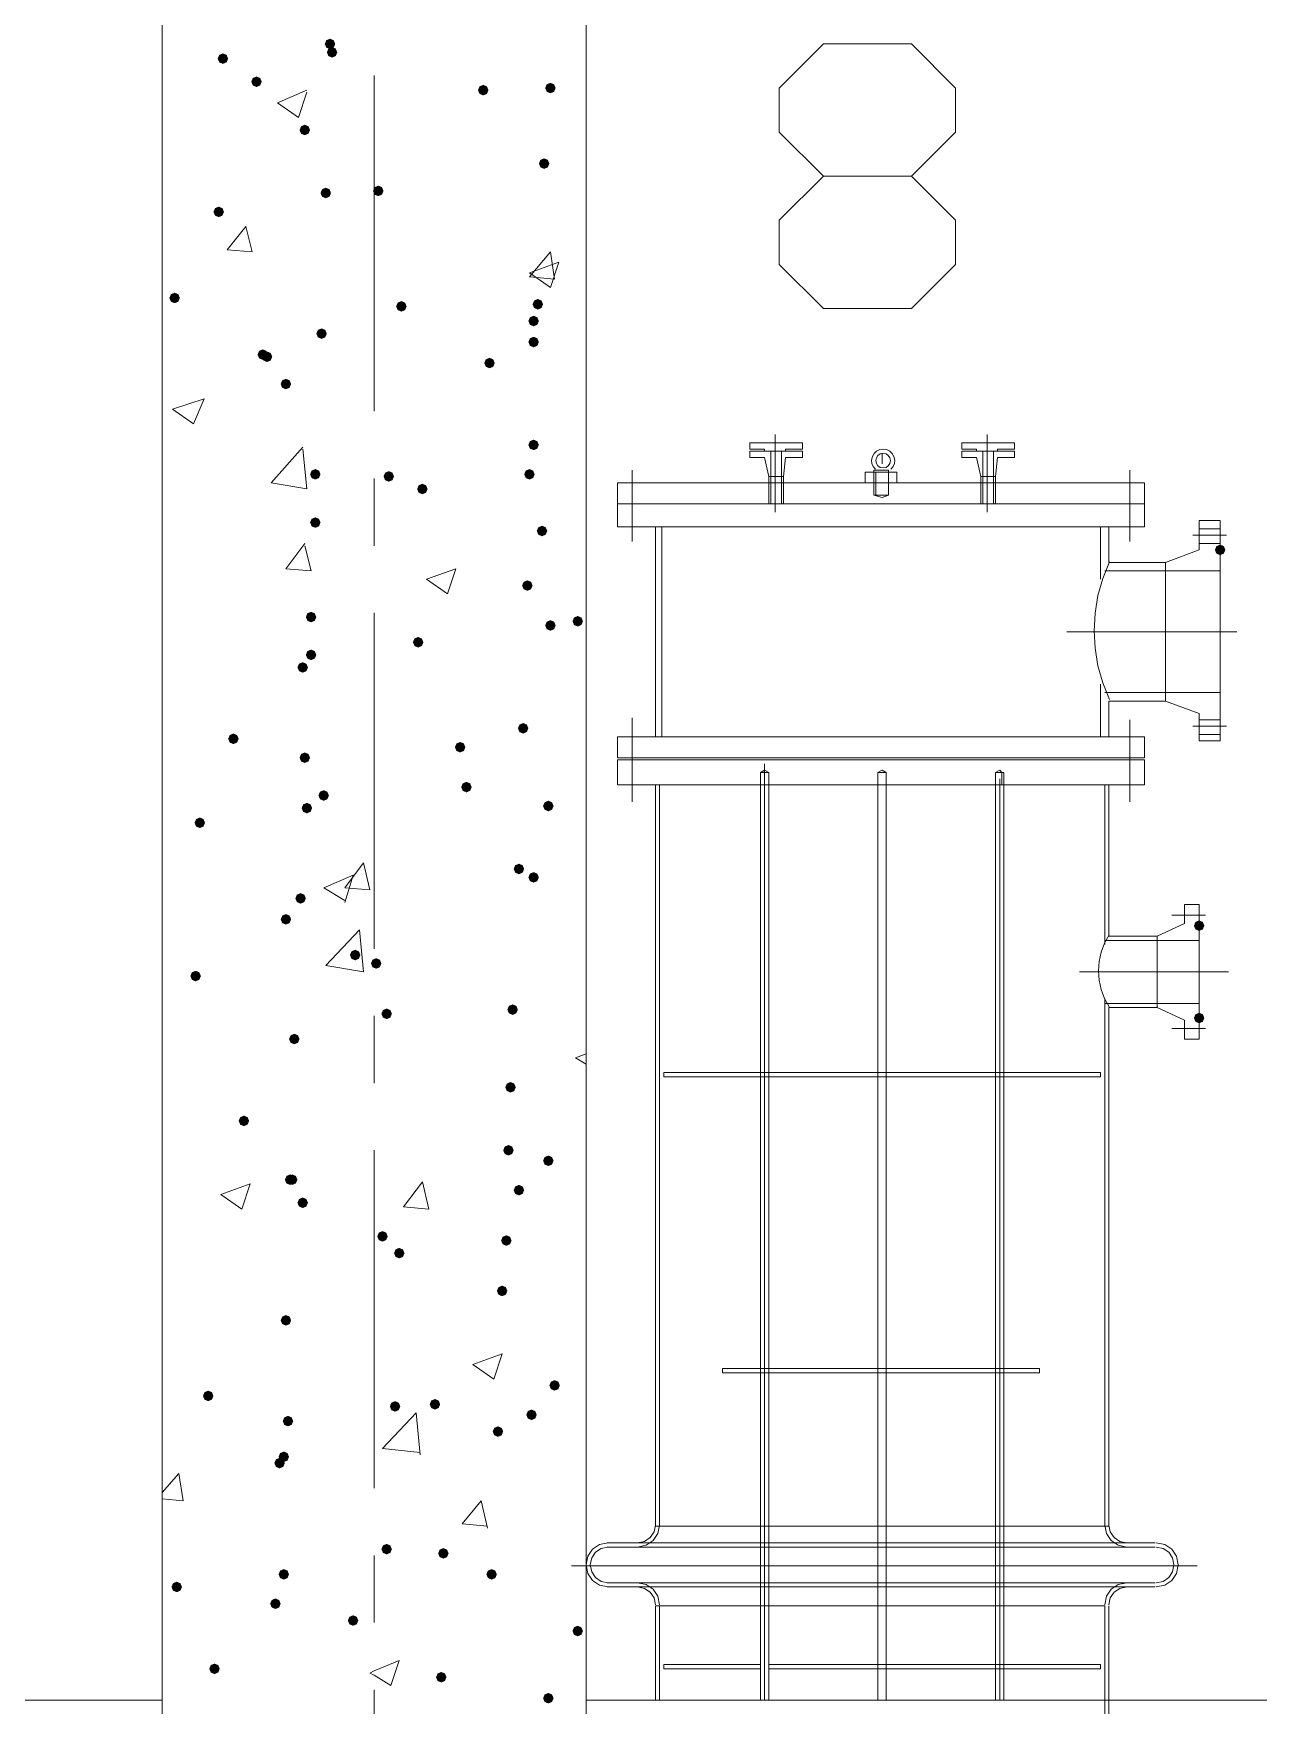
# Model space of a CAD drawing. Header units: millimetres. Extents: x 29 to 95071, y 20 to 67221.
# Drawn here: x 21604 to 24496, y 32641 to 36589 of the extents above; entities that cross this region are included whole.
import ezdxf

# ---------------------------------------------------------------- set-up
doc = ezdxf.new("R2010")
doc.units = ezdxf.units.MM

msp = doc.modelspace()

# ---------------------------------------------------------------- hatches: boundary and pattern name
h = msp.add_hatch(color=7)
h.dxf.hatch_style = 2
h.paths.add_polyline_path([(22303.8, 36552), (22295, 36555.6), (22291.4, 36564.3), (22295, 36573.1), (22303.8, 36576.7), (22312.6, 36573.1), (22316.2, 36564.3), (22312.6, 36555.6)])
h = msp.add_hatch(color=7)
h.dxf.hatch_style = 2
h.paths.add_polyline_path([(22051, 36517.3), (22042.3, 36520.9), (22038.6, 36529.6), (22042.3, 36538.4), (22051, 36542), (22059.8, 36538.4), (22063.4, 36529.6), (22059.8, 36520.9)])
h = msp.add_hatch(color=7)
h.dxf.hatch_style = 2
h.paths.add_polyline_path([(22308.8, 36532.1), (22300, 36535.8), (22296.4, 36544.5), (22300, 36553.3), (22308.8, 36556.9), (22317.5, 36553.3), (22321.1, 36544.5), (22317.5, 36535.8)])
h = msp.add_hatch(color=7)
h.dxf.hatch_style = 2
h.paths.add_polyline_path([(22130.3, 36462.7), (22121.6, 36466.4), (22117.9, 36475.1), (22121.6, 36483.9), (22130.3, 36487.5), (22139.1, 36483.9), (22142.7, 36475.1), (22139.1, 36466.4)])
h = msp.add_hatch(color=7)
h.dxf.hatch_style = 2
h.paths.add_polyline_path([(22665.6, 36442.9), (22656.9, 36446.5), (22653.2, 36455.3), (22656.9, 36464.1), (22665.6, 36467.7), (22674.4, 36464.1), (22678, 36455.3), (22674.4, 36446.5)])
h = msp.add_hatch(color=7)
h.dxf.hatch_style = 2
h.paths.add_polyline_path([(22824.2, 36447.9), (22815.5, 36451.5), (22811.8, 36460.3), (22815.5, 36469), (22824.2, 36472.6), (22833, 36469), (22836.6, 36460.3), (22833, 36451.5)])
h = msp.add_hatch(color=7)
h.dxf.hatch_style = 2
h.paths.add_polyline_path([(22244.3, 36348.7), (22235.6, 36352.4), (22231.9, 36361.1), (22235.6, 36369.9), (22244.3, 36373.5), (22253.1, 36369.9), (22256.7, 36361.1), (22253.1, 36352.4)])
h = msp.add_hatch(color=7)
h.dxf.hatch_style = 2
h.paths.add_polyline_path([(22809.4, 36269.4), (22800.6, 36273.1), (22797, 36281.8), (22800.6, 36290.6), (22809.4, 36294.2), (22818.1, 36290.6), (22821.8, 36281.8), (22818.1, 36273.1)])
h = msp.add_hatch(color=7)
h.dxf.hatch_style = 2
h.paths.add_polyline_path([(22293.9, 36200), (22285.1, 36203.7), (22281.5, 36212.4), (22285.1, 36221.2), (22293.9, 36224.8), (22302.6, 36221.2), (22306.3, 36212.4), (22302.6, 36203.7)])
h = msp.add_hatch(color=7)
h.dxf.hatch_style = 2
h.paths.add_polyline_path([(22417.8, 36205), (22409, 36208.6), (22405.4, 36217.4), (22409, 36226.1), (22417.8, 36229.8), (22426.6, 36226.1), (22430.2, 36217.4), (22426.6, 36208.6)])
h = msp.add_hatch(color=7)
h.dxf.hatch_style = 2
h.paths.add_polyline_path([(22041.1, 36155.4), (22032.4, 36159.1), (22028.7, 36167.8), (22032.4, 36176.6), (22041.1, 36180.2), (22049.9, 36176.6), (22053.5, 36167.8), (22049.9, 36159.1)])
h = msp.add_hatch(color=7)
h.dxf.hatch_style = 2
h.paths.add_polyline_path([(21937, 35952.2), (21928.3, 35955.9), (21924.6, 35964.6), (21928.3, 35973.4), (21937, 35977), (21945.8, 35973.4), (21949.4, 35964.6), (21945.8, 35955.9)])
h = msp.add_hatch(color=7)
h.dxf.hatch_style = 2
h.paths.add_polyline_path([(22472.3, 35932.4), (22463.6, 35936), (22459.9, 35944.8), (22463.6, 35953.5), (22472.3, 35957.2), (22481.1, 35953.5), (22484.7, 35944.8), (22481.1, 35936)])
h = msp.add_hatch(color=7)
h.dxf.hatch_style = 2
h.paths.add_polyline_path([(22794.5, 35937.3), (22785.7, 35941), (22782.1, 35949.7), (22785.7, 35958.5), (22794.5, 35962.1), (22803.2, 35958.5), (22806.9, 35949.7), (22803.2, 35941)])
h = msp.add_hatch(color=7)
h.dxf.hatch_style = 2
h.paths.add_polyline_path([(22284, 35868), (22275.2, 35871.6), (22271.6, 35880.3), (22275.2, 35889.1), (22284, 35892.7), (22292.7, 35889.1), (22296.4, 35880.3), (22292.7, 35871.6)])
h = msp.add_hatch(color=7)
h.dxf.hatch_style = 2
h.paths.add_polyline_path([(22784.6, 35897.7), (22775.8, 35901.3), (22772.2, 35910.1), (22775.8, 35918.8), (22784.6, 35922.5), (22793.3, 35918.8), (22797, 35910.1), (22793.3, 35901.3)])
h = msp.add_hatch(color=7)
h.dxf.hatch_style = 2
h.paths.add_polyline_path([(22784.6, 35848.1), (22775.8, 35851.8), (22772.2, 35860.5), (22775.8, 35869.3), (22784.6, 35872.9), (22793.3, 35869.3), (22797, 35860.5), (22793.3, 35851.8)])
h = msp.add_hatch(color=7)
h.dxf.hatch_style = 2
h.paths.add_polyline_path([(22145.2, 35818.4), (22136.4, 35822), (22132.8, 35830.8), (22136.4, 35839.5), (22145.2, 35843.2), (22153.9, 35839.5), (22157.6, 35830.8), (22153.9, 35822)])
h = msp.add_hatch(color=7)
h.dxf.hatch_style = 2
h.paths.add_polyline_path([(22155.1, 35813.4), (22146.4, 35817.1), (22142.7, 35825.8), (22146.4, 35834.6), (22155.1, 35838.2), (22163.9, 35834.6), (22167.5, 35825.8), (22163.9, 35817.1)])
h = msp.add_hatch(color=7)
h.dxf.hatch_style = 2
h.paths.add_polyline_path([(22680.5, 35798.6), (22671.7, 35802.2), (22668.1, 35811), (22671.7, 35819.7), (22680.5, 35823.3), (22689.2, 35819.7), (22692.9, 35811), (22689.2, 35802.2)])
h = msp.add_hatch(color=7)
h.dxf.hatch_style = 2
h.paths.add_polyline_path([(22199.7, 35749), (22191, 35752.6), (22187.3, 35761.4), (22191, 35770.1), (22199.7, 35773.8), (22208.5, 35770.1), (22212.1, 35761.4), (22208.5, 35752.6)])
h = msp.add_hatch(color=7)
h.dxf.hatch_style = 2
h.paths.add_polyline_path([(22784.6, 35605.3), (22775.8, 35608.9), (22772.2, 35617.6), (22775.8, 35626.4), (22784.6, 35630), (22793.3, 35626.4), (22797, 35617.6), (22793.3, 35608.9)])
h = msp.add_hatch(color=7)
h.dxf.hatch_style = 2
h.paths.add_polyline_path([(22269.1, 35535.9), (22260.4, 35539.5), (22256.7, 35548.3), (22260.4, 35557), (22269.1, 35560.6), (22277.9, 35557), (22281.5, 35548.3), (22277.9, 35539.5)])
h = msp.add_hatch(color=7)
h.dxf.hatch_style = 2
h.paths.add_polyline_path([(22442.6, 35530.9), (22433.8, 35534.5), (22430.2, 35543.3), (22433.8, 35552), (22442.6, 35555.7), (22451.3, 35552), (22455, 35543.3), (22451.3, 35534.5)])
h = msp.add_hatch(color=7)
h.dxf.hatch_style = 2
h.paths.add_polyline_path([(22774.7, 35535.9), (22765.9, 35539.5), (22762.3, 35548.3), (22765.9, 35557), (22774.7, 35560.6), (22783.4, 35557), (22787.1, 35548.3), (22783.4, 35539.5)])
h = msp.add_hatch(color=7)
h.dxf.hatch_style = 2
h.paths.add_polyline_path([(22521.9, 35501.2), (22513.1, 35504.8), (22509.5, 35513.6), (22513.1, 35522.3), (22521.9, 35525.9), (22530.6, 35522.3), (22534.3, 35513.6), (22530.6, 35504.8)])
h = msp.add_hatch(color=7)
h.dxf.hatch_style = 2
h.paths.add_polyline_path([(22269.1, 35421.9), (22260.4, 35425.5), (22256.7, 35434.3), (22260.4, 35443), (22269.1, 35446.6), (22277.9, 35443), (22281.5, 35434.3), (22277.9, 35425.5)])
h = msp.add_hatch(color=7)
h.dxf.hatch_style = 2
h.paths.add_polyline_path([(22804.4, 35402), (22795.7, 35405.7), (22792, 35414.4), (22795.7, 35423.2), (22804.4, 35426.8), (22813.2, 35423.2), (22816.8, 35414.4), (22813.2, 35405.7)])
h = msp.add_hatch(color=7)
h.dxf.hatch_style = 2
h.paths.add_polyline_path([(24405.4, 35357.4), (24396.6, 35361.1), (24393, 35369.8), (24396.6, 35378.6), (24405.4, 35382.2), (24414.1, 35378.6), (24417.8, 35369.8), (24414.1, 35361.1)])
h = msp.add_hatch(color=7)
h.dxf.hatch_style = 2
h.paths.add_polyline_path([(24405.4, 35357.4), (24396.6, 35361.1), (24393, 35369.8), (24396.6, 35378.6), (24405.4, 35382.2), (24414.1, 35378.6), (24417.8, 35369.8), (24414.1, 35361.1)])
h = msp.add_hatch(color=7)
h.dxf.hatch_style = 2
h.paths.add_polyline_path([(22769.7, 35273.2), (22761, 35276.8), (22757.3, 35285.6), (22761, 35294.3), (22769.7, 35297.9), (22778.5, 35294.3), (22782.1, 35285.6), (22778.5, 35276.8)])
h = msp.add_hatch(color=7)
h.dxf.hatch_style = 2
h.paths.add_polyline_path([(22259.2, 35198.8), (22250.4, 35202.5), (22246.8, 35211.2), (22250.4, 35220), (22259.2, 35223.6), (22267.9, 35220), (22271.6, 35211.2), (22267.9, 35202.5)])
h = msp.add_hatch(color=7)
h.dxf.hatch_style = 2
h.paths.add_polyline_path([(22824.2, 35179), (22815.5, 35182.6), (22811.8, 35191.4), (22815.5, 35200.1), (22824.2, 35203.8), (22833, 35200.1), (22836.6, 35191.4), (22833, 35182.6)])
h = msp.add_hatch(color=7)
h.dxf.hatch_style = 2
h.paths.add_polyline_path([(22888.7, 35188.9), (22879.9, 35192.5), (22876.3, 35201.3), (22879.9, 35210), (22888.7, 35213.7), (22897.4, 35210), (22901.1, 35201.3), (22897.4, 35192.5)])
h = msp.add_hatch(color=7)
h.dxf.hatch_style = 2
h.paths.add_polyline_path([(22512, 35139.3), (22503.2, 35143), (22499.6, 35151.7), (22503.2, 35160.5), (22512, 35164.1), (22520.7, 35160.5), (22524.4, 35151.7), (22520.7, 35143)])
h = msp.add_hatch(color=7)
h.dxf.hatch_style = 2
h.paths.add_polyline_path([(22239.4, 35079.9), (22230.6, 35083.5), (22227, 35092.3), (22230.6, 35101), (22239.4, 35104.6), (22248.1, 35101), (22251.8, 35092.3), (22248.1, 35083.5)])
h = msp.add_hatch(color=7)
h.dxf.hatch_style = 2
h.paths.add_polyline_path([(22259.2, 35109.6), (22250.4, 35113.2), (22246.8, 35122), (22250.4, 35130.7), (22259.2, 35134.4), (22267.9, 35130.7), (22271.6, 35122), (22267.9, 35113.2)])
h = msp.add_hatch(color=7)
h.dxf.hatch_style = 2
h.paths.add_polyline_path([(22759.8, 34936.1), (22751.1, 34939.8), (22747.4, 34948.5), (22751.1, 34957.3), (22759.8, 34960.9), (22768.6, 34957.3), (22772.2, 34948.5), (22768.6, 34939.8)])
h = msp.add_hatch(color=7)
h.dxf.hatch_style = 2
h.paths.add_polyline_path([(22075.8, 34911.3), (22067, 34915), (22063.4, 34923.7), (22067, 34932.5), (22075.8, 34936.1), (22084.6, 34932.5), (22088.2, 34923.7), (22084.6, 34915)])
h = msp.add_hatch(color=7)
h.dxf.hatch_style = 2
h.paths.add_polyline_path([(22611.1, 34891.5), (22602.4, 34895.2), (22598.7, 34903.9), (22602.4, 34912.7), (22611.1, 34916.3), (22619.9, 34912.7), (22623.5, 34903.9), (22619.9, 34895.2)])
h = msp.add_hatch(color=7)
h.dxf.hatch_style = 2
h.paths.add_polyline_path([(22244.3, 34866.7), (22235.6, 34870.4), (22231.9, 34879.1), (22235.6, 34887.9), (22244.3, 34891.5), (22253.1, 34887.9), (22256.7, 34879.1), (22253.1, 34870.4)])
h = msp.add_hatch(color=7)
h.dxf.hatch_style = 2
h.paths.add_polyline_path([(22626, 34797.3), (22617.2, 34801), (22613.6, 34809.7), (22617.2, 34818.5), (22626, 34822.1), (22634.7, 34818.5), (22638.4, 34809.7), (22634.7, 34801)])
h = msp.add_hatch(color=7)
h.dxf.hatch_style = 2
h.paths.add_polyline_path([(22288.9, 34777.5), (22280.2, 34781.2), (22276.5, 34789.9), (22280.2, 34798.7), (22288.9, 34802.3), (22297.7, 34798.7), (22301.3, 34789.9), (22297.7, 34781.2)])
h = msp.add_hatch(color=7)
h.dxf.hatch_style = 2
h.paths.add_polyline_path([(22249.3, 34747.8), (22240.5, 34751.4), (22236.9, 34760.2), (22240.5, 34768.9), (22249.3, 34772.6), (22258, 34768.9), (22261.7, 34760.2), (22258, 34751.4)])
h = msp.add_hatch(color=7)
h.dxf.hatch_style = 2
h.paths.add_polyline_path([(22819.3, 34752.7), (22810.5, 34756.4), (22806.9, 34765.1), (22810.5, 34773.9), (22819.3, 34777.5), (22828, 34773.9), (22831.7, 34765.1), (22828, 34756.4)])
h = msp.add_hatch(color=7)
h.dxf.hatch_style = 2
h.paths.add_polyline_path([(21996.5, 34713.1), (21987.7, 34716.7), (21984.1, 34725.5), (21987.7, 34734.2), (21996.5, 34737.9), (22005.2, 34734.2), (22008.9, 34725.5), (22005.2, 34716.7)])
h = msp.add_hatch(color=7)
h.dxf.hatch_style = 2
h.paths.add_polyline_path([(22749.9, 34604), (22741.1, 34607.7), (22737.5, 34616.4), (22741.1, 34625.2), (22749.9, 34628.8), (22758.6, 34625.2), (22762.3, 34616.4), (22758.6, 34607.7)])
h = msp.add_hatch(color=7)
h.dxf.hatch_style = 2
h.paths.add_polyline_path([(22784.6, 34584.2), (22775.8, 34587.8), (22772.2, 34596.6), (22775.8, 34605.3), (22784.6, 34609), (22793.3, 34605.3), (22797, 34596.6), (22793.3, 34587.8)])
h = msp.add_hatch(color=7)
h.dxf.hatch_style = 2
h.paths.add_polyline_path([(22234.4, 34534.6), (22225.7, 34538.3), (22222, 34547), (22225.7, 34555.8), (22234.4, 34559.4), (22243.2, 34555.8), (22246.8, 34547), (22243.2, 34538.3)])
h = msp.add_hatch(color=7)
h.dxf.hatch_style = 2
h.paths.add_polyline_path([(22199.7, 34485.1), (22191, 34488.7), (22187.3, 34497.5), (22191, 34506.2), (22199.7, 34509.9), (22208.5, 34506.2), (22212.1, 34497.5), (22208.5, 34488.7)])
h = msp.add_hatch(color=7)
h.dxf.hatch_style = 2
h.paths.add_polyline_path([(24355.8, 34470.2), (24347.1, 34473.8), (24343.4, 34482.6), (24347.1, 34491.3), (24355.8, 34495), (24364.6, 34491.3), (24368.2, 34482.6), (24364.6, 34473.8)])
h = msp.add_hatch(color=7)
h.dxf.hatch_style = 2
h.paths.add_polyline_path([(24355.8, 34470.2), (24347.1, 34473.8), (24343.4, 34482.6), (24347.1, 34491.3), (24355.8, 34495), (24364.6, 34491.3), (24368.2, 34482.6), (24364.6, 34473.8)])
h = msp.add_hatch(color=7)
h.dxf.hatch_style = 2
h.paths.add_polyline_path([(22363.3, 34400.8), (22354.5, 34404.5), (22350.9, 34413.2), (22354.5, 34422), (22363.3, 34425.6), (22372, 34422), (22375.7, 34413.2), (22372, 34404.5)])
h = msp.add_hatch(color=7)
h.dxf.hatch_style = 2
h.paths.add_polyline_path([(22412.8, 34381), (22404.1, 34384.6), (22400.5, 34393.4), (22404.1, 34402.1), (22412.8, 34405.8), (22421.6, 34402.1), (22425.2, 34393.4), (22421.6, 34384.6)])
h = msp.add_hatch(color=7)
h.dxf.hatch_style = 2
h.paths.add_polyline_path([(21986.6, 34351.2), (21977.8, 34354.9), (21974.2, 34363.6), (21977.8, 34372.4), (21986.6, 34376), (21995.3, 34372.4), (21999, 34363.6), (21995.3, 34354.9)])
h = msp.add_hatch(color=7)
h.dxf.hatch_style = 2
h.paths.add_polyline_path([(22437.6, 34262), (22428.9, 34265.7), (22425.2, 34274.4), (22428.9, 34283.2), (22437.6, 34286.8), (22446.4, 34283.2), (22450, 34274.4), (22446.4, 34265.7)])
h = msp.add_hatch(color=7)
h.dxf.hatch_style = 2
h.paths.add_polyline_path([(22735, 34271.9), (22726.3, 34275.6), (22722.6, 34284.3), (22726.3, 34293.1), (22735, 34296.7), (22743.8, 34293.1), (22747.4, 34284.3), (22743.8, 34275.6)])
h = msp.add_hatch(color=7)
h.dxf.hatch_style = 2
h.paths.add_polyline_path([(24355.8, 34252.1), (24347.1, 34255.8), (24343.4, 34264.5), (24347.1, 34273.3), (24355.8, 34276.9), (24364.6, 34273.3), (24368.2, 34264.5), (24364.6, 34255.8)])
h = msp.add_hatch(color=7)
h.dxf.hatch_style = 2
h.paths.add_polyline_path([(24355.8, 34252.1), (24347.1, 34255.8), (24343.4, 34264.5), (24347.1, 34273.3), (24355.8, 34276.9), (24364.6, 34273.3), (24368.2, 34264.5), (24364.6, 34255.8)])
h = msp.add_hatch(color=7)
h.dxf.hatch_style = 2
h.paths.add_polyline_path([(22219.5, 34202.6), (22210.8, 34206.2), (22207.1, 34214.9), (22210.8, 34223.7), (22219.5, 34227.3), (22228.3, 34223.7), (22231.9, 34214.9), (22228.3, 34206.2)])
h = msp.add_hatch(color=7)
h.dxf.hatch_style = 2
h.paths.add_polyline_path([(22730.1, 34088.6), (22721.3, 34092.2), (22717.7, 34100.9), (22721.3, 34109.7), (22730.1, 34113.3), (22738.8, 34109.7), (22742.5, 34100.9), (22738.8, 34092.2)])
h = msp.add_hatch(color=7)
h.dxf.hatch_style = 2
h.paths.add_polyline_path([(22100.6, 34009.2), (22091.8, 34012.9), (22088.2, 34021.6), (22091.8, 34030.4), (22100.6, 34034), (22109.3, 34030.4), (22113, 34021.6), (22109.3, 34012.9)])
h = msp.add_hatch(color=7)
h.dxf.hatch_style = 2
h.paths.add_polyline_path([(22725.1, 33939.9), (22716.4, 33943.5), (22712.7, 33952.2), (22716.4, 33961), (22725.1, 33964.6), (22733.9, 33961), (22737.5, 33952.2), (22733.9, 33943.5)])
h = msp.add_hatch(color=7)
h.dxf.hatch_style = 2
h.paths.add_polyline_path([(22819.3, 33915.1), (22810.5, 33918.7), (22806.9, 33927.5), (22810.5, 33936.2), (22819.3, 33939.9), (22828, 33936.2), (22831.7, 33927.5), (22828, 33918.7)])
h = msp.add_hatch(color=7)
h.dxf.hatch_style = 2
h.paths.add_polyline_path([(22209.6, 33870.5), (22200.9, 33874.1), (22197.2, 33882.9), (22200.9, 33891.6), (22209.6, 33895.2), (22218.4, 33891.6), (22222, 33882.9), (22218.4, 33874.1)])
h = msp.add_hatch(color=7)
h.dxf.hatch_style = 2
h.paths.add_polyline_path([(22214.6, 33870.5), (22205.8, 33874.1), (22202.2, 33882.9), (22205.8, 33891.6), (22214.6, 33895.2), (22223.3, 33891.6), (22227, 33882.9), (22223.3, 33874.1)])
h = msp.add_hatch(color=7)
h.dxf.hatch_style = 2
h.paths.add_polyline_path([(22239.4, 33815.9), (22230.6, 33819.6), (22227, 33828.3), (22230.6, 33837.1), (22239.4, 33840.7), (22248.1, 33837.1), (22251.8, 33828.3), (22248.1, 33819.6)])
h = msp.add_hatch(color=7)
h.dxf.hatch_style = 2
h.paths.add_polyline_path([(22749.9, 33845.7), (22741.1, 33849.3), (22737.5, 33858.1), (22741.1, 33866.8), (22749.9, 33870.5), (22758.6, 33866.8), (22762.3, 33858.1), (22758.6, 33849.3)])
h = msp.add_hatch(color=7)
h.dxf.hatch_style = 2
h.paths.add_polyline_path([(22427.7, 33736.6), (22419, 33740.3), (22415.3, 33749), (22419, 33757.8), (22427.7, 33761.4), (22436.5, 33757.8), (22440.1, 33749), (22436.5, 33740.3)])
h = msp.add_hatch(color=7)
h.dxf.hatch_style = 2
h.paths.add_polyline_path([(22467.4, 33697), (22458.6, 33700.6), (22455, 33709.4), (22458.6, 33718.1), (22467.4, 33721.8), (22476.1, 33718.1), (22479.8, 33709.4), (22476.1, 33700.6)])
h = msp.add_hatch(color=7)
h.dxf.hatch_style = 2
h.paths.add_polyline_path([(22720.1, 33726.7), (22711.4, 33730.4), (22707.8, 33739.1), (22711.4, 33747.9), (22720.1, 33751.5), (22728.9, 33747.9), (22732.5, 33739.1), (22728.9, 33730.4)])
h = msp.add_hatch(color=7)
h.dxf.hatch_style = 2
h.paths.add_polyline_path([(22710.2, 33607.8), (22701.5, 33611.4), (22697.8, 33620.2), (22701.5, 33628.9), (22710.2, 33632.6), (22719, 33628.9), (22722.6, 33620.2), (22719, 33611.4)])
h = msp.add_hatch(color=7)
h.dxf.hatch_style = 2
h.paths.add_polyline_path([(22199.7, 33538.4), (22191, 33542), (22187.3, 33550.8), (22191, 33559.5), (22199.7, 33563.2), (22208.5, 33559.5), (22212.1, 33550.8), (22208.5, 33542)])
h = msp.add_hatch(color=7)
h.dxf.hatch_style = 2
h.paths.add_polyline_path([(22834.2, 33384.7), (22825.4, 33388.4), (22821.8, 33397.1), (22825.4, 33405.9), (22834.2, 33409.5), (22842.9, 33405.9), (22846.5, 33397.1), (22842.9, 33388.4)])
h = msp.add_hatch(color=7)
h.dxf.hatch_style = 2
h.paths.add_polyline_path([(22016.3, 33359.9), (22007.6, 33363.6), (22003.9, 33372.3), (22007.6, 33381.1), (22016.3, 33384.7), (22025.1, 33381.1), (22028.7, 33372.3), (22025.1, 33363.6)])
h = msp.add_hatch(color=7)
h.dxf.hatch_style = 2
h.paths.add_polyline_path([(22457.5, 33335.2), (22448.7, 33338.8), (22445.1, 33347.5), (22448.7, 33356.3), (22457.5, 33359.9), (22466.2, 33356.3), (22469.8, 33347.5), (22466.2, 33338.8)])
h = msp.add_hatch(color=7)
h.dxf.hatch_style = 2
h.paths.add_polyline_path([(22551.6, 33340.1), (22542.9, 33343.8), (22539.2, 33352.5), (22542.9, 33361.3), (22551.6, 33364.9), (22560.4, 33361.3), (22564, 33352.5), (22560.4, 33343.8)])
h = msp.add_hatch(color=7)
h.dxf.hatch_style = 2
h.paths.add_polyline_path([(22204.7, 33300.5), (22195.9, 33304.1), (22192.3, 33312.9), (22195.9, 33321.6), (22204.7, 33325.2), (22213.4, 33321.6), (22217.1, 33312.9), (22213.4, 33304.1)])
h = msp.add_hatch(color=7)
h.dxf.hatch_style = 2
h.paths.add_polyline_path([(22779.6, 33315.3), (22770.9, 33319), (22767.2, 33327.7), (22770.9, 33336.5), (22779.6, 33340.1), (22788.4, 33336.5), (22792, 33327.7), (22788.4, 33319)])
h = msp.add_hatch(color=7)
h.dxf.hatch_style = 2
h.paths.add_polyline_path([(22700.3, 33275.7), (22691.6, 33279.3), (22687.9, 33288.1), (22691.6, 33296.8), (22700.3, 33300.5), (22709.1, 33296.8), (22712.7, 33288.1), (22709.1, 33279.3)])
h = msp.add_hatch(color=7)
h.dxf.hatch_style = 2
h.paths.add_polyline_path([(22184.8, 33201.3), (22176.1, 33205), (22172.5, 33213.7), (22176.1, 33222.5), (22184.8, 33226.1), (22193.6, 33222.5), (22197.2, 33213.7), (22193.6, 33205)])
h = msp.add_hatch(color=7)
h.dxf.hatch_style = 2
h.paths.add_polyline_path([(22194.8, 33216.2), (22186, 33219.8), (22182.4, 33228.6), (22186, 33237.3), (22194.8, 33241), (22203.5, 33237.3), (22207.1, 33228.6), (22203.5, 33219.8)])
h = msp.add_hatch(color=7)
h.dxf.hatch_style = 2
h.paths.add_polyline_path([(22437.6, 32998.1), (22428.9, 33001.8), (22425.2, 33010.5), (22428.9, 33019.3), (22437.6, 33022.9), (22446.4, 33019.3), (22450, 33010.5), (22446.4, 33001.8)])
h = msp.add_hatch(color=7)
h.dxf.hatch_style = 2
h.paths.add_polyline_path([(22571.5, 32988.2), (22562.7, 32991.8), (22559.1, 33000.6), (22562.7, 33009.3), (22571.5, 33013), (22580.2, 33009.3), (22583.8, 33000.6), (22580.2, 32991.8)])
h = msp.add_hatch(color=7)
h.dxf.hatch_style = 2
h.paths.add_polyline_path([(21942, 32908.9), (21933.2, 32912.5), (21929.6, 32921.3), (21933.2, 32930), (21942, 32933.7), (21950.7, 32930), (21954.4, 32921.3), (21950.7, 32912.5)])
h = msp.add_hatch(color=7)
h.dxf.hatch_style = 2
h.paths.add_polyline_path([(22194.8, 32938.6), (22186, 32942.3), (22182.4, 32951), (22186, 32959.8), (22194.8, 32963.4), (22203.5, 32959.8), (22207.1, 32951), (22203.5, 32942.3)])
h = msp.add_hatch(color=7)
h.dxf.hatch_style = 2
h.paths.add_polyline_path([(22685.5, 32938.6), (22676.7, 32942.3), (22673.1, 32951), (22676.7, 32959.8), (22685.5, 32963.4), (22694.2, 32959.8), (22697.8, 32951), (22694.2, 32942.3)])
h = msp.add_hatch(color=7)
h.dxf.hatch_style = 2
h.paths.add_polyline_path([(22174.9, 32869.2), (22166.2, 32872.9), (22162.5, 32881.6), (22166.2, 32890.4), (22174.9, 32894), (22183.7, 32890.4), (22187.3, 32881.6), (22183.7, 32872.9)])
h = msp.add_hatch(color=7)
h.dxf.hatch_style = 2
h.paths.add_polyline_path([(22358.3, 32829.6), (22349.6, 32833.2), (22345.9, 32842), (22349.6, 32850.7), (22358.3, 32854.4), (22367.1, 32850.7), (22370.7, 32842), (22367.1, 32833.2)])
h = msp.add_hatch(color=7)
h.dxf.hatch_style = 2
h.paths.add_polyline_path([(22888.7, 32804.8), (22879.9, 32808.4), (22876.3, 32817.2), (22879.9, 32826), (22888.7, 32829.6), (22897.4, 32826), (22901.1, 32817.2), (22897.4, 32808.4)])
h = msp.add_hatch(color=7)
h.dxf.hatch_style = 2
h.paths.add_polyline_path([(22031.2, 32715.6), (22022.4, 32719.2), (22018.8, 32728), (22022.4, 32736.7), (22031.2, 32740.4), (22039.9, 32736.7), (22043.6, 32728), (22039.9, 32719.2)])
h = msp.add_hatch(color=7)
h.dxf.hatch_style = 2
h.paths.add_polyline_path([(22566.5, 32695.8), (22557.7, 32699.4), (22554.1, 32708.2), (22557.7, 32716.9), (22566.5, 32720.5), (22575.2, 32716.9), (22578.9, 32708.2), (22575.2, 32699.4)])
h = msp.add_hatch(color=7)
h.dxf.hatch_style = 2
h.paths.add_polyline_path([(22819.3, 32646.2), (22810.5, 32649.8), (22806.9, 32658.6), (22810.5, 32667.3), (22819.3, 32671), (22828, 32667.3), (22831.7, 32658.6), (22828, 32649.8)])

# ---------------------------------------------------------------- linework, layer by layer
at = {"color": 7, "lineweight": 0}
for points in [[(21907.3, 32653.6), (21907.3, 42705.5)], [(22908.5, 32653.6), (22908.5, 42705.5)], [(23676.8, 36252.1), (23780.8, 36148), (23780.8, 36043.9), (23676.8, 35939.8), (23468.6, 35939.8), (23364.5, 36043.9), (23364.5, 36148), (23468.6, 36252.1), (23676.8, 36252.1), (23780.8, 36356.2), (23780.8, 36460.3), (23676.8, 36564.3), (23468.6, 36564.3), (23364.5, 36460.3), (23364.5, 36356.2), (23468.6, 36252.1)], [(22407.9, 35697), (22407.9, 36490)], [(22179.9, 36425.6), (22249.3, 36455.3)], [(22229.5, 36390.9), (22249.3, 36450.3)], [(22179.9, 36425.6), (22229.5, 36390.9)], [(22060.9, 36078.6), (22105.5, 36133.1)], [(22120.4, 36073.6), (22105.5, 36133.1)], [(22060.9, 36078.6), (22120.4, 36073.6)], [(22774.7, 36014.2), (22824.2, 36073.6)], [(22774.7, 36024.1), (22844.1, 36048.9)], [(22834.2, 36009.2), (22824.2, 36073.6)], [(22824.2, 35989.4), (22844.1, 36048.9)], [(22774.7, 36024.1), (22824.2, 35989.4)], [(22774.7, 36014.2), (22834.2, 36009.2)], [(21932.1, 35701.9), (22006.4, 35726.7)], [(21932.1, 35701.9), (21981.6, 35667.2)], [(21981.6, 35667.2), (22006.4, 35726.7)], [(22165, 35528.4), (22239.4, 35612.7)], [(23419, 35607.7), (23419, 35622.6), (23295.1, 35622.6), (23295.1, 35607.7)], [(23419, 35607.7), (23419, 35622.6), (23295.1, 35622.6), (23295.1, 35607.7)], [(23354.6, 35459), (23354.6, 35642.4)], [(23354.6, 35459), (23354.6, 35642.4)], [(23919.6, 35607.7), (23919.6, 35622.6), (23795.7, 35622.6), (23795.7, 35607.7)], [(23919.6, 35607.7), (23919.6, 35622.6), (23795.7, 35622.6), (23795.7, 35607.7)], [(23855.2, 35459), (23855.2, 35642.4)], [(23855.2, 35459), (23855.2, 35642.4)], [(22249.3, 35513.6), (22239.4, 35607.7)], [(23295.1, 35607.7), (23329.8, 35607.7)], [(23295.1, 35607.7), (23329.8, 35607.7)], [(23295.1, 35587.9), (23295.1, 35602.8)], [(23354.6, 35602.8), (23329.8, 35602.8), (23295.1, 35602.8)], [(23295.1, 35587.9), (23295.1, 35602.8)], [(23354.6, 35602.8), (23329.8, 35602.8), (23295.1, 35602.8)], [(23329.8, 35587.9), (23295.1, 35587.9)], [(23329.8, 35587.9), (23295.1, 35587.9)], [(23329.8, 35607.7), (23329.8, 35602.8), (23354.6, 35602.8)], [(23329.8, 35607.7), (23329.8, 35602.8), (23354.6, 35602.8)], [(23329.8, 35587.9), (23339.7, 35543.3)], [(23329.8, 35587.9), (23339.7, 35543.3)], [(23344.7, 35543.3), (23344.7, 35602.8)], [(23344.7, 35543.3), (23344.7, 35602.8)], [(23379.4, 35607.7), (23379.4, 35602.8), (23354.6, 35602.8)], [(23379.4, 35607.7), (23379.4, 35602.8), (23354.6, 35602.8)], [(23379.4, 35602.8), (23354.6, 35602.8)], [(23379.4, 35602.8), (23354.6, 35602.8)], [(23369.5, 35543.3), (23369.5, 35602.8)], [(23369.5, 35543.3), (23369.5, 35602.8)], [(23374.4, 35543.3), (23379.4, 35587.9), (23419, 35587.9), (23419, 35602.8), (23379.4, 35602.8)], [(23374.4, 35543.3), (23379.4, 35587.9), (23419, 35587.9), (23419, 35602.8), (23379.4, 35602.8)], [(23419, 35607.7), (23379.4, 35607.7)], [(23419, 35607.7), (23379.4, 35607.7)], [(23627.8, 35560), (23633.2, 35566.4), (23636.3, 35573.9), (23637.1, 35582), (23635.4, 35590.1), (23631.3, 35597.3), (23625.4, 35602.9), (23618.1, 35606.5), (23609.8, 35607.7), (23601.6, 35606.5), (23594.3, 35602.9), (23588.4, 35597.3), (23584.3, 35590.1), (23582.6, 35582), (23583.4, 35573.9), (23586.5, 35566.4), (23591.9, 35560)], [(23627.8, 35560), (23633.2, 35566.4), (23636.3, 35573.9), (23637.1, 35582), (23635.4, 35590.1), (23631.3, 35597.3), (23625.4, 35602.9), (23618.1, 35606.5), (23609.8, 35607.7), (23601.6, 35606.5), (23594.3, 35602.9), (23588.4, 35597.3), (23584.3, 35590.1), (23582.6, 35582), (23583.4, 35573.9), (23586.5, 35566.4), (23591.9, 35560)], [(23607.4, 35597.8), (23607.4, 35573)], [(23607.4, 35597.8), (23607.4, 35573)], [(23795.7, 35607.7), (23830.4, 35607.7)], [(23795.7, 35607.7), (23830.4, 35607.7)], [(23795.7, 35587.9), (23795.7, 35602.8)], [(23855.2, 35602.8), (23830.4, 35602.8), (23795.7, 35602.8)], [(23795.7, 35587.9), (23795.7, 35602.8)], [(23855.2, 35602.8), (23830.4, 35602.8), (23795.7, 35602.8)], [(23795.7, 35587.9), (23830.4, 35587.9), (23840.3, 35543.3)], [(23795.7, 35587.9), (23830.4, 35587.9), (23840.3, 35543.3)], [(23830.4, 35607.7), (23830.4, 35602.8), (23855.2, 35602.8)], [(23830.4, 35607.7), (23830.4, 35602.8), (23855.2, 35602.8)], [(23845.3, 35543.3), (23845.3, 35602.8)], [(23845.3, 35543.3), (23845.3, 35602.8)], [(23875, 35478.9), (23875, 35543.3), (23880, 35587.9), (23919.6, 35587.9), (23919.6, 35602.8), (23880, 35602.8), (23855.2, 35602.8), (23880, 35602.8)], [(23875, 35478.9), (23875, 35543.3), (23880, 35587.9), (23919.6, 35587.9), (23919.6, 35602.8), (23880, 35602.8), (23855.2, 35602.8), (23880, 35602.8)], [(23870.1, 35543.3), (23870.1, 35602.8)], [(23870.1, 35543.3), (23870.1, 35602.8)], [(23919.6, 35607.7), (23880, 35607.7), (23880, 35602.8)], [(23919.6, 35607.7), (23880, 35607.7), (23880, 35602.8)], [(22407.9, 35379.7), (22407.9, 35538.3)], [(23017.5, 35558.2), (23017.5, 35389.6)], [(23017.5, 35558.2), (23017.5, 35389.6)], [(23374.4, 35543.3), (23374.4, 35478.9), (23339.7, 35478.9)], [(23339.7, 35478.9), (23339.7, 35543.3), (23374.4, 35543.3)], [(23374.4, 35543.3), (23374.4, 35478.9), (23339.7, 35478.9)], [(23339.7, 35478.9), (23339.7, 35543.3), (23374.4, 35543.3)], [(23344.7, 35543.3), (23344.7, 35478.9)], [(23344.7, 35543.3), (23344.7, 35478.9)], [(23369.5, 35543.3), (23369.5, 35478.9)], [(23369.5, 35543.3), (23369.5, 35478.9)], [(23567.7, 35553.2), (23567.7, 35528.4)], [(23567.7, 35553.2), (23642.1, 35553.2), (23642.1, 35528.4)], [(23567.7, 35553.2), (23567.7, 35528.4)], [(23567.7, 35553.2), (23642.1, 35553.2), (23642.1, 35528.4)], [(23622.2, 35558.2), (23587.5, 35558.2)], [(23587.5, 35558.2), (23587.5, 35553.2)], [(23622.2, 35558.2), (23587.5, 35558.2)], [(23587.5, 35558.2), (23587.5, 35553.2)], [(23587.5, 35553.2), (23587.5, 35498.7)], [(23622.2, 35553.2), (23622.2, 35498.7), (23587.5, 35498.7)], [(23587.5, 35553.2), (23587.5, 35498.7)], [(23622.2, 35553.2), (23622.2, 35498.7), (23587.5, 35498.7)], [(23592.5, 35553.2), (23592.5, 35498.7)], [(23592.5, 35553.2), (23592.5, 35498.7)], [(23622.2, 35558.2), (23622.2, 35553.2)], [(23622.2, 35558.2), (23622.2, 35553.2)], [(23622.2, 35553.2), (23622.2, 35498.7)], [(23622.2, 35553.2), (23622.2, 35498.7)], [(23875, 35543.3), (23840.3, 35543.3)], [(23840.3, 35478.9), (23840.3, 35543.3)], [(23875, 35543.3), (23840.3, 35543.3)], [(23840.3, 35478.9), (23840.3, 35543.3)], [(23845.3, 35543.3), (23845.3, 35478.9)], [(23845.3, 35543.3), (23845.3, 35478.9)], [(23870.1, 35543.3), (23870.1, 35478.9)], [(23870.1, 35543.3), (23870.1, 35478.9)], [(24192.2, 35558.2), (24192.2, 35389.6)], [(24192.2, 35558.2), (24192.2, 35389.6)], [(22165, 35528.4), (22249.3, 35513.6)], [(23587.5, 35498.7), (23607.4, 35493.7), (23622.2, 35498.7)], [(23587.5, 35498.7), (23607.4, 35493.7), (23622.2, 35498.7)], [(24226.9, 35478.9), (22982.8, 35478.9)], [(22982.8, 35478.9), (22982.8, 35424.3)], [(24226.9, 35478.9), (22982.8, 35478.9)], [(22982.8, 35478.9), (22982.8, 35424.3)], [(23875, 35478.9), (23840.3, 35478.9)], [(23875, 35478.9), (23840.3, 35478.9)], [(24226.9, 35478.9), (24226.9, 35424.3)], [(24226.9, 35478.9), (24226.9, 35424.3)], [(24226.9, 35424.3), (22982.8, 35424.3)], [(24226.9, 35424.3), (22982.8, 35424.3)], [(23072.1, 34928.7), (23072.1, 35424.3)], [(23072.1, 34928.7), (23072.1, 35424.3)], [(23086.9, 34928.7), (23086.9, 35424.3)], [(23086.9, 34928.7), (23086.9, 35424.3)], [(24122.9, 35300.4), (24122.9, 35424.3)], [(24122.9, 35300.4), (24122.9, 35424.3)], [(24142.7, 35340.1), (24142.7, 35424.3)], [(24142.7, 35340.1), (24142.7, 35424.3)], [(24355.8, 35439.2), (24355.8, 35369.8), (24276.5, 35340.1)], [(24355.8, 35439.2), (24355.8, 35369.8), (24276.5, 35340.1)], [(24405.4, 35369.8), (24405.4, 35439.2), (24355.8, 35439.2)], [(24405.4, 35369.8), (24405.4, 35439.2), (24355.8, 35439.2)], [(24405.4, 35419.4), (24355.8, 35419.4)], [(24405.4, 35419.4), (24355.8, 35419.4)], [(22199.7, 35325.2), (22244.3, 35384.7)], [(22259.2, 35320.3), (22244.3, 35379.7)], [(24420.2, 35404.5), (24340.9, 35404.5)], [(24420.2, 35404.5), (24340.9, 35404.5)], [(24405.4, 35384.7), (24355.8, 35384.7)], [(24405.4, 35384.7), (24355.8, 35384.7)], [(24144.1, 35341.5), (24128.3, 35302.2), (24117, 35261.8), (24110.2, 35220.6), (24108, 35179), (24110.2, 35137.4), (24117, 35096.2), (24128.3, 35055.8), (24144.1, 35016.5)], [(24144.1, 35341.5), (24128.3, 35302.2), (24117, 35261.8), (24110.2, 35220.6), (24108, 35179), (24110.2, 35137.4), (24117, 35096.2), (24128.3, 35055.8), (24144.1, 35016.5)], [(24276.5, 35340.1), (24142.7, 35340.1)], [(24276.5, 35340.1), (24142.7, 35340.1)], [(24276.5, 35340.1), (24276.5, 35176.5)], [(24276.5, 35340.1), (24276.5, 35176.5)], [(24405.4, 35369.8), (24405.4, 35176.5)], [(24405.4, 35369.8), (24405.4, 35176.5)], [(22199.7, 35325.2), (22259.2, 35320.3)], [(22531.8, 35300.4), (22601.2, 35325.2)], [(22531.8, 35300.4), (22581.4, 35265.7)], [(22581.4, 35265.7), (22601.2, 35325.2)], [(24405.4, 35320.3), (24132.8, 35320.3)], [(24405.4, 35320.3), (24132.8, 35320.3)], [(22407.9, 34428.1), (22407.9, 35221.1)], [(24445, 35176.5), (24043.5, 35176.5)], [(24445, 35176.5), (24043.5, 35176.5)], [(24276.5, 35012.9), (24276.5, 35176.5)], [(24276.5, 35012.9), (24276.5, 35176.5)], [(24405.4, 34988.2), (24405.4, 35176.5)], [(24405.4, 34988.2), (24405.4, 35176.5)], [(24122.9, 34928.7), (24122.9, 35052.6)], [(24122.9, 34928.7), (24122.9, 35052.6)], [(24405.4, 35032.8), (24132.8, 35032.8)], [(24405.4, 35032.8), (24132.8, 35032.8)], [(24276.5, 35012.9), (24142.7, 35012.9)], [(24142.7, 34928.7), (24142.7, 35012.9)], [(24276.5, 35012.9), (24142.7, 35012.9)], [(24142.7, 34928.7), (24142.7, 35012.9)], [(24355.8, 34983.2), (24276.5, 35012.9)], [(24355.8, 34983.2), (24276.5, 35012.9)], [(24355.8, 34983.2), (24355.8, 34918.8), (24405.4, 34918.8), (24405.4, 34988.2)], [(24355.8, 34983.2), (24355.8, 34918.8), (24405.4, 34918.8), (24405.4, 34988.2)], [(23017.5, 34973.3), (23017.5, 34775)], [(23017.5, 34973.3), (23017.5, 34775)], [(24192.2, 34968.3), (24192.2, 34775)], [(24192.2, 34968.3), (24192.2, 34775)], [(24420.2, 34953.5), (24340.9, 34953.5)], [(24420.2, 34953.5), (24340.9, 34953.5)], [(24405.4, 34968.3), (24355.8, 34968.3)], [(24405.4, 34968.3), (24355.8, 34968.3)], [(24226.9, 34928.7), (22982.8, 34928.7)], [(22982.8, 34928.7), (22982.8, 34879.1)], [(24226.9, 34928.7), (24226.9, 34879.1), (22982.8, 34879.1)], [(24226.9, 34928.7), (22982.8, 34928.7)], [(22982.8, 34928.7), (22982.8, 34879.1)], [(24226.9, 34928.7), (24226.9, 34879.1), (22982.8, 34879.1)], [(24405.4, 34933.6), (24355.8, 34933.6)], [(24405.4, 34933.6), (24355.8, 34933.6)], [(22982.8, 34874.2), (22982.8, 34814.7)], [(22982.8, 34874.2), (24226.9, 34874.2), (24226.9, 34814.7), (22982.8, 34814.7)], [(22982.8, 34874.2), (22982.8, 34814.7)], [(22982.8, 34874.2), (24226.9, 34874.2), (24226.9, 34814.7), (22982.8, 34814.7)], [(23329.8, 34864.3), (23329.8, 32653.6)], [(23329.8, 34864.3), (23329.8, 32653.6)], [(23319.9, 34814.7), (23319.9, 34844.4)], [(23319.9, 34814.7), (23319.9, 34844.4), (23339.7, 34844.4)], [(23319.9, 34814.7), (23319.9, 34844.4)], [(23319.9, 34814.7), (23319.9, 34844.4), (23339.7, 34844.4)], [(23339.7, 34814.7), (23339.7, 34844.4)], [(23339.7, 34814.7), (23339.7, 34844.4)], [(23339.7, 34814.7), (23339.7, 34844.4)], [(23339.7, 34814.7), (23339.7, 34844.4)], [(23617.3, 34844.4), (23607.4, 34849.4), (23597.5, 34844.4)], [(23617.3, 34844.4), (23607.4, 34849.4), (23597.5, 34844.4)], [(23597.5, 34814.7), (23597.5, 34844.4)], [(23597.5, 34844.4), (23617.3, 34844.4), (23617.3, 34814.7), (23617.3, 34844.4), (23597.5, 34844.4), (23597.5, 34814.7)], [(23597.5, 34814.7), (23597.5, 34844.4)], [(23597.5, 34844.4), (23617.3, 34844.4), (23617.3, 34814.7), (23617.3, 34844.4), (23597.5, 34844.4), (23597.5, 34814.7)], [(23875, 34844.4), (23884.9, 34849.4), (23889.9, 34844.4), (23875, 34844.4), (23875, 34814.7)], [(23875, 34844.4), (23884.9, 34849.4), (23889.9, 34844.4), (23875, 34844.4), (23875, 34814.7)], [(23894.9, 34814.7), (23894.9, 34844.4), (23875, 34844.4), (23875, 34814.7)], [(23894.9, 34814.7), (23894.9, 34844.4), (23875, 34844.4), (23875, 34814.7)], [(23884.9, 34829.6), (23884.9, 32653.6)], [(23884.9, 34829.6), (23884.9, 32653.6)], [(23889.9, 34814.7), (23889.9, 34844.4)], [(23889.9, 34814.7), (23889.9, 34844.4)], [(23072.1, 34814.7), (23072.1, 33065)], [(23072.1, 34814.7), (23072.1, 33065)], [(23082, 34814.7), (23082, 33065)], [(23082, 34814.7), (23082, 33065)], [(23319.9, 34814.7), (23319.9, 32842)], [(23319.9, 34814.7), (23319.9, 32842)], [(23339.7, 34814.7), (23339.7, 32837)], [(23339.7, 34814.7), (23339.7, 32837)], [(23597.5, 34814.7), (23597.5, 32653.6)], [(23597.5, 34814.7), (23597.5, 32653.6)], [(23617.3, 34814.7), (23617.3, 32653.6)], [(23617.3, 34814.7), (23617.3, 32653.6)], [(23875, 34814.7), (23875, 32653.6)], [(23875, 34814.7), (23875, 32653.6)], [(23894.9, 34814.7), (23894.9, 32653.6)], [(23894.9, 34814.7), (23894.9, 32653.6)], [(24132.8, 34814.7), (24132.8, 34438)], [(24132.8, 34814.7), (24132.8, 34438)], [(24142.7, 34814.7), (24142.7, 34457.8)], [(24142.7, 34814.7), (24142.7, 34457.8)], [(22338.5, 34571.8), (22383.1, 34631.3)], [(22398, 34566.9), (22383.1, 34631.3)], [(22288.9, 34571.8), (22358.3, 34601.6)], [(22338.5, 34537.1), (22358.3, 34601.6)], [(22288.9, 34571.8), (22338.5, 34542.1)], [(22338.5, 34571.8), (22398, 34566.9)], [(24291.4, 34507.4), (24370.7, 34507.4)], [(24291.4, 34507.4), (24370.7, 34507.4)], [(24321.1, 34487.6), (24321.1, 34532.2), (24355.8, 34532.2), (24355.8, 34482.6), (24355.8, 34373.6)], [(24321.1, 34487.6), (24321.1, 34532.2), (24355.8, 34532.2), (24355.8, 34482.6), (24355.8, 34373.6)], [(22293.9, 34388.4), (22373.2, 34472.7)], [(22383.1, 34373.6), (22373.2, 34472.7)], [(24256.7, 34457.8), (24321.1, 34487.6)], [(24256.7, 34457.8), (24321.1, 34487.6)], [(24143.2, 34461.3), (24132.1, 34441.2), (24124.2, 34420.1), (24119.5, 34398.2), (24117.9, 34376), (24119.5, 34353.8), (24124.2, 34332), (24132.1, 34310.9), (24143.2, 34290.8)], [(24143.2, 34461.3), (24132.1, 34441.2), (24124.2, 34420.1), (24119.5, 34398.2), (24117.9, 34376), (24119.5, 34353.8), (24124.2, 34332), (24132.1, 34310.9), (24143.2, 34290.8)], [(24132.8, 34447.9), (24336, 34447.9)], [(24132.8, 34447.9), (24336, 34447.9)], [(24256.7, 34373.6), (24256.7, 34457.8), (24142.7, 34457.8)], [(24256.7, 34373.6), (24256.7, 34457.8), (24142.7, 34457.8)], [(24336, 34447.9), (24355.8, 34447.9)], [(24336, 34447.9), (24355.8, 34447.9)], [(22293.9, 34388.4), (22383.1, 34373.6)], [(24073.3, 34373.6), (24425.2, 34373.6)], [(24073.3, 34373.6), (24425.2, 34373.6)], [(24256.7, 34289.3), (24256.7, 34373.6)], [(24256.7, 34289.3), (24256.7, 34373.6)], [(24355.8, 34264.5), (24355.8, 34373.6)], [(24355.8, 34264.5), (24355.8, 34373.6)], [(24132.8, 34309.1), (24132.8, 33065)], [(24132.8, 34309.1), (24132.8, 33065)], [(22407.9, 34110.9), (22407.9, 34269.5)], [(24132.8, 34299.2), (24336, 34299.2)], [(24132.8, 34299.2), (24336, 34299.2)], [(24256.7, 34289.3), (24142.7, 34289.3), (24142.7, 33065)], [(24256.7, 34289.3), (24142.7, 34289.3), (24142.7, 33065)], [(24256.7, 34289.3), (24321.1, 34259.6)], [(24256.7, 34289.3), (24321.1, 34259.6)], [(24336, 34299.2), (24355.8, 34299.2)], [(24336, 34299.2), (24355.8, 34299.2)], [(24291.4, 34239.7), (24370.7, 34239.7)], [(24291.4, 34239.7), (24370.7, 34239.7)], [(24321.1, 34259.6), (24321.1, 34214.9), (24355.8, 34214.9), (24355.8, 34264.5)], [(24321.1, 34259.6), (24321.1, 34214.9), (24355.8, 34214.9), (24355.8, 34264.5)], [(22883.7, 34170.3), (22908.5, 34180.2)], [(22883.7, 34170.3), (22908.5, 34155.5)], [(24122.9, 34135.6), (23091.9, 34135.6), (23091.9, 34125.7), (24122.9, 34125.7)], [(24122.9, 34135.6), (23091.9, 34135.6), (23091.9, 34125.7), (24122.9, 34125.7)], [(24122.9, 34135.6), (24122.9, 34125.7)], [(24122.9, 34135.6), (24122.9, 34125.7)], [(22407.9, 33154.2), (22407.9, 33952.2)], [(22046.1, 33848.2), (22115.5, 33872.9)], [(22095.6, 33813.5), (22115.5, 33872.9)], [(22477.3, 33818.4), (22521.9, 33877.9)], [(22536.8, 33813.5), (22521.9, 33877.9)], [(22046.1, 33848.2), (22095.6, 33813.5)], [(22477.3, 33818.4), (22536.8, 33813.5)], [(22640.8, 33446.7), (22710.2, 33471.5)], [(22640.8, 33446.7), (22690.4, 33412)], [(22690.4, 33412), (22710.2, 33471.5)], [(22427.7, 33248.4), (22507, 33332.7), (22516.9, 33233.5)], [(22427.7, 33248.4), (22516.9, 33238.5)], [(21907.3, 33144.3), (21946.9, 33188.9)], [(21956.8, 33124.5), (21946.9, 33188.9)], [(21907.3, 33129.5), (21956.8, 33124.5)], [(22616.1, 33070), (22660.7, 33124.5)], [(22675.5, 33060.1), (22660.7, 33124.5)], [(22616.1, 33070), (22675.5, 33065)], [(23029.9, 33025.4), (23046.3, 33028.7), (23059.7, 33037.7), (23068.8, 33051.1), (23072.1, 33067.5)], [(23029.9, 33015.5), (23050.2, 33019.6), (23066.7, 33030.7), (23077.9, 33047.2), (23082, 33067.5)], [(23029.9, 33025.4), (23046.3, 33028.7), (23059.7, 33037.7), (23068.8, 33051.1), (23072.1, 33067.5)], [(23029.9, 33015.5), (23050.2, 33019.6), (23066.7, 33030.7), (23077.9, 33047.2), (23082, 33067.5)], [(24142.7, 33065), (23072.1, 33065)], [(24142.7, 33065), (23072.1, 33065)], [(23186.1, 33065), (23607.4, 33065)], [(23186.1, 33065), (23607.4, 33065)], [(24132.8, 33067.5), (24136.9, 33047.2), (24148, 33030.7), (24164.6, 33019.6), (24184.8, 33015.5)], [(24132.8, 33067.5), (24136.9, 33047.2), (24148, 33030.7), (24164.6, 33019.6), (24184.8, 33015.5)], [(24142.7, 33067.5), (24146, 33051.1), (24155, 33037.7), (24168.4, 33028.7), (24184.8, 33025.4)], [(24142.7, 33067.5), (24146, 33051.1), (24155, 33037.7), (24168.4, 33028.7), (24184.8, 33025.4)], [(22960.5, 33025.4), (22940.3, 33021.3), (22923.7, 33010.1), (22912.6, 32993.6), (22908.5, 32973.3), (22912.6, 32953.1), (22923.7, 32936.5), (22940.3, 32925.4), (22960.5, 32921.3)], [(22960.5, 33025.4), (22940.3, 33021.3), (22923.7, 33010.1), (22912.6, 32993.6), (22908.5, 32973.3), (22912.6, 32953.1), (22923.7, 32936.5), (22940.3, 32925.4), (22960.5, 32921.3)], [(22960.5, 33015.5), (22944.1, 33012.1), (22930.8, 33003.1), (22921.7, 32989.7), (22918.4, 32973.3), (22921.7, 32956.9), (22930.8, 32943.5), (22944.1, 32934.5), (22960.5, 32931.2)], [(22960.5, 33015.5), (22944.1, 33012.1), (22930.8, 33003.1), (22921.7, 32989.7), (22918.4, 32973.3), (22921.7, 32956.9), (22930.8, 32943.5), (22944.1, 32934.5), (22960.5, 32931.2)], [(24251.7, 33025.4), (22958.1, 33025.4)], [(24251.7, 33025.4), (22958.1, 33025.4)], [(24251.7, 33015.5), (22958.1, 33015.5)], [(24251.7, 33015.5), (22958.1, 33015.5)], [(24254.2, 32921.3), (24274.5, 32925.4), (24291, 32936.5), (24302.2, 32953.1), (24306.2, 32973.3), (24302.2, 32993.6), (24291, 33010.1), (24274.5, 33021.3), (24254.2, 33025.4)], [(24254.2, 32921.3), (24274.5, 32925.4), (24291, 32936.5), (24302.2, 32953.1), (24306.2, 32973.3), (24302.2, 32993.6), (24291, 33010.1), (24274.5, 33021.3), (24254.2, 33025.4)], [(24254.2, 32931.2), (24270.6, 32934.5), (24284, 32943.5), (24293, 32956.9), (24296.3, 32973.3), (24293, 32989.7), (24284, 33003.1), (24270.6, 33012.1), (24254.2, 33015.5)], [(24254.2, 32931.2), (24270.6, 32934.5), (24284, 32943.5), (24293, 32956.9), (24296.3, 32973.3), (24293, 32989.7), (24284, 33003.1), (24270.6, 33012.1), (24254.2, 33015.5)], [(22407.9, 32837), (22407.9, 32995.6)], [(22873.8, 32970.9), (24350.9, 32970.9)], [(22873.8, 32970.9), (24350.9, 32970.9)], [(24251.7, 32931.2), (22958.1, 32931.2)], [(24251.7, 32931.2), (22958.1, 32931.2)], [(23082, 32879.2), (23077.9, 32899.4), (23066.7, 32916), (23050.2, 32927.1), (23029.9, 32931.2)], [(23082, 32879.2), (23077.9, 32899.4), (23066.7, 32916), (23050.2, 32927.1), (23029.9, 32931.2)], [(24184.8, 32931.2), (24164.6, 32927.1), (24148, 32916), (24136.9, 32899.4), (24132.8, 32879.2)], [(24184.8, 32931.2), (24164.6, 32927.1), (24148, 32916), (24136.9, 32899.4), (24132.8, 32879.2)], [(24251.7, 32921.3), (22958.1, 32921.3)], [(24251.7, 32921.3), (22958.1, 32921.3)], [(23072.1, 32879.2), (23068.8, 32895.6), (23059.7, 32908.9), (23046.3, 32918), (23029.9, 32921.3)], [(23072.1, 32879.2), (23068.8, 32895.6), (23059.7, 32908.9), (23046.3, 32918), (23029.9, 32921.3)], [(24184.8, 32921.3), (24168.4, 32918), (24155, 32908.9), (24146, 32895.6), (24142.7, 32879.2)], [(24184.8, 32921.3), (24168.4, 32918), (24155, 32908.9), (24146, 32895.6), (24142.7, 32879.2)], [(23072.1, 32876.7), (23072.1, 32653.6)], [(23072.1, 32876.7), (23072.1, 32653.6)], [(24132.8, 32876.7), (23072.1, 32876.7)], [(24132.8, 32876.7), (23072.1, 32876.7)], [(23082, 32876.7), (23082, 32812.2)], [(23082, 32876.7), (23082, 32812.2)], [(24132.8, 32876.7), (24132.8, 32638.8)], [(24132.8, 32876.7), (24132.8, 32549.5)], [(24142.7, 32876.7), (24142.7, 32564.4)], [(24142.7, 32876.7), (24142.7, 32564.4)], [(23082, 32812.2), (23082, 32653.6)], [(23319.9, 32842), (23319.9, 32653.6)], [(23319.9, 32842), (23319.9, 32653.6)], [(23339.7, 32837), (23339.7, 32653.6)], [(23339.7, 32837), (23339.7, 32653.6)], [(22398, 32718.1), (22407.9, 32723), (22467.4, 32747.8)], [(22447.5, 32688.3), (22467.4, 32747.8)], [(23319.9, 32737.9), (23091.9, 32737.9)], [(23091.9, 32737.9), (23091.9, 32728)], [(23319.9, 32737.9), (23091.9, 32737.9)], [(23091.9, 32737.9), (23091.9, 32728)], [(23319.9, 32728), (23091.9, 32728)], [(23319.9, 32728), (23091.9, 32728)], [(23424, 32737.9), (23339.7, 32737.9)], [(23424, 32737.9), (23339.7, 32737.9)], [(23428.9, 32728), (23339.7, 32728)], [(23428.9, 32728), (23339.7, 32728)], [(24122.9, 32737.9), (23424, 32737.9)], [(24122.9, 32737.9), (23424, 32737.9)], [(24122.9, 32737.9), (24122.9, 32728), (23428.9, 32728)], [(24122.9, 32737.9), (24122.9, 32728), (23428.9, 32728)], [(22398, 32718.1), (22407.9, 32713.1), (22447.5, 32688.3)], [(21406.7, 32653.6), (21907.3, 32653.6)], [(21907.3, 26656.2), (21907.3, 32653.6)], [(22407.9, 31885.4), (22407.9, 32678.4)], [(26105.5, 32653.6), (22908.5, 32653.6)], [(22908.5, 26656.2), (22908.5, 32653.6)]]:
    msp.add_lwpolyline(points, dxfattribs=at)
for points in [[(22982.8, 35478.9), (24226.9, 35478.9), (24226.9, 35528.4), (22982.8, 35528.4)], [(22982.8, 35478.9), (24226.9, 35478.9), (24226.9, 35528.4), (22982.8, 35528.4)], [(23319.9, 34844.4), (23329.8, 34849.4), (23339.7, 34844.4)], [(23319.9, 34844.4), (23329.8, 34849.4), (23339.7, 34844.4)], [(23230.7, 33436.8), (23979.1, 33436.8), (23979.1, 33426.9), (23230.7, 33426.9)], [(23230.7, 33436.8), (23979.1, 33436.8), (23979.1, 33426.9), (23230.7, 33426.9)]]:
    msp.add_lwpolyline(points, close=True, dxfattribs=at)
msp.add_circle((23609.8, 35580.5), 17.3, dxfattribs=at)
msp.add_circle((23609.8, 35580.5), 17.3, dxfattribs=at)

doc.saveas('drawing.dxf')
